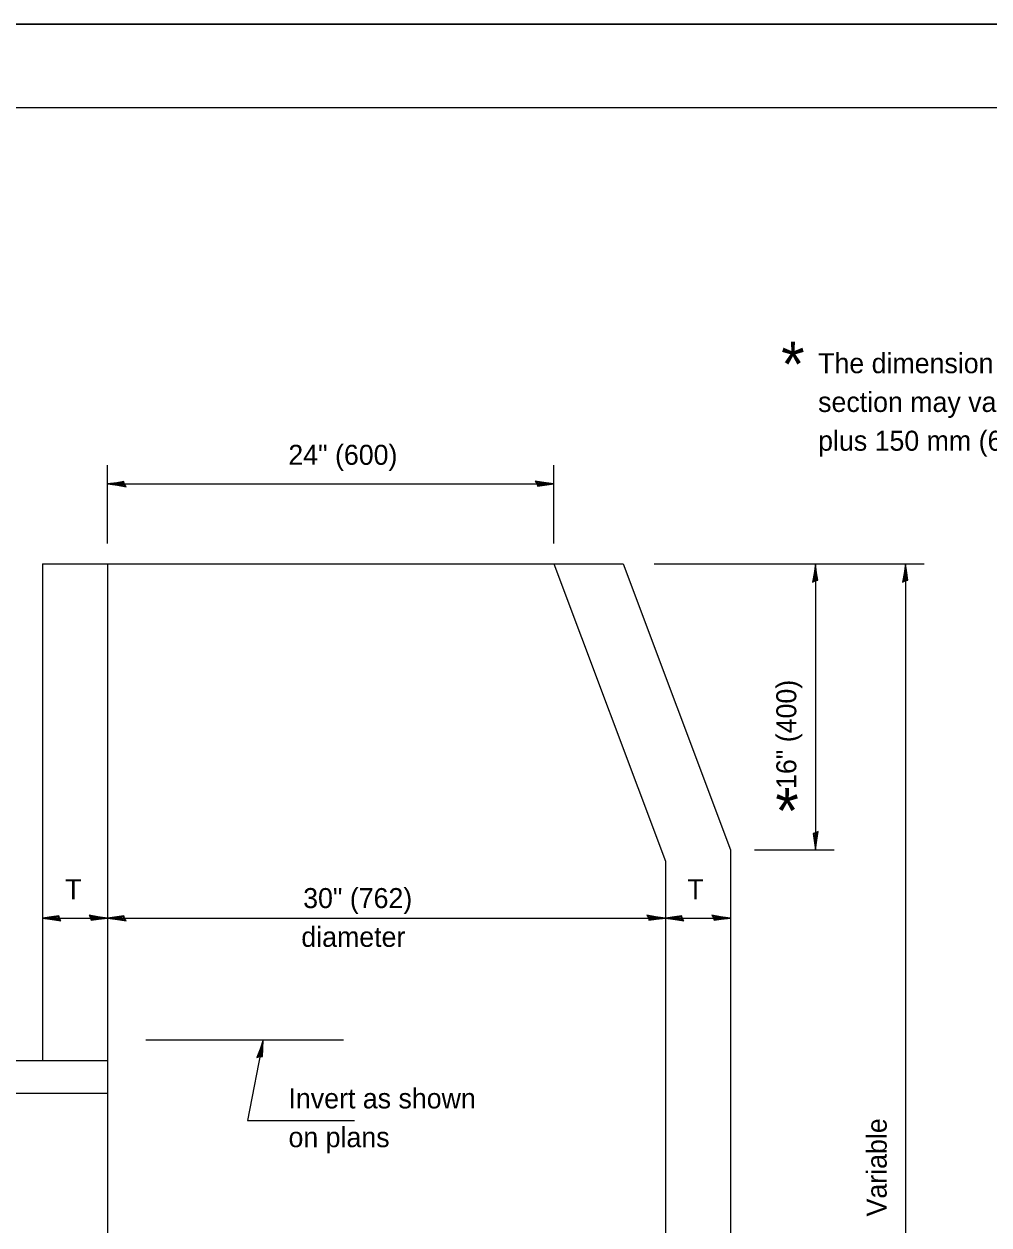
# Model space of a CAD drawing. Extents: x 40070 to 40750, y 78627 to 79067.
# Drawn here: x 40365.1 to 40480.9, y 78923.1 to 79067.2 of the extents above; entities that cross this region are included whole.
import ezdxf

# ---------------------------------------------------------------- set-up
doc = ezdxf.new("R2010")
doc.units = 0
for name, color, linetype in [('Design_EX_Roadway Dimensions', 7, 'Continuous'), ('Design_EX_Roadway Notes', 7, 'Continuous'), ('Level 48', 7, 'Continuous'), ('Sheets_50 Reference Boundary', 7, 'Continuous'), ('Sheets_General Details', 7, 'Continuous'), ('Sheets_Printer Plotting Border', 7, 'Continuous'), ('Topo_Building', 7, 'Continuous')]:
    doc.layers.add(name, color=color, linetype=linetype)

msp = doc.modelspace()

# ---------------------------------------------------------------- linework, layer by layer
at = {"layer": 'Design_EX_Roadway Dimensions'}
for p, q in [((40375.14, 79004.85), (40375.14, 79014.26)), ((40428.69, 79004.85), (40428.69, 79014.26)), ((40375.14, 79012.01), (40428.69, 79012.01)), ((40440.73, 79002.44), (40473.16, 79002.44)), ((40460.09, 79002.44), (40460.09, 78968.11)), ((40470.91, 79002.44), (40470.91, 78875.25)), ((40452.8, 78968.11), (40462.34, 78968.11)), ((40367.32, 78959.94), (40375.14, 78959.94)), ((40375.14, 78959.94), (40442.08, 78959.94)), ((40442.08, 78959.94), (40449.89, 78959.94)), ((40379.71, 78945.32), (40403.44, 78945.32)), ((40393.82, 78945.32), (40391.94, 78935.66)), ((40391.94, 78935.66), (40404.76, 78935.66))]:
    msp.add_line(p, q, dxfattribs=at)
for points in [[(40377.17, 79011.98), (40377.1, 79012.28), (40376.24, 79012.15), (40375.14, 79012.01), (40376.32, 79011.85), (40377.35, 79011.67), (40377.17, 79011.98), (40377.08, 79012.18), (40375.88, 79012.01), (40377.19, 79011.78), (40377, 79012.04), (40376.44, 79012), (40376.97, 79011.92)], [(40426.66, 79012.04), (40426.72, 79011.74), (40427.58, 79011.87), (40428.69, 79012.01), (40427.51, 79012.17), (40426.47, 79012.35), (40426.66, 79012.04), (40426.75, 79011.84), (40427.94, 79012.01), (40426.63, 79012.24), (40426.83, 79011.98), (40427.38, 79012.02), (40426.85, 79012.1)], [(40460.06, 79000.4), (40460.37, 79000.47), (40460.23, 79001.33), (40460.09, 79002.44), (40459.93, 79001.26), (40459.75, 79000.22), (40460.06, 79000.4), (40460.26, 79000.5), (40460.09, 79001.69), (40459.86, 79000.38), (40460.12, 79000.58), (40460.08, 79001.13), (40460, 79000.6)], [(40470.88, 79000.4), (40471.18, 79000.47), (40471.05, 79001.33), (40470.91, 79002.44), (40470.75, 79001.26), (40470.56, 79000.22), (40470.88, 79000.4), (40471.08, 79000.5), (40470.91, 79001.69), (40470.68, 79000.38), (40470.93, 79000.58), (40470.9, 79001.13), (40470.82, 79000.6)], [(40460.12, 78970.14), (40459.82, 78970.07), (40459.95, 78969.22), (40460.09, 78968.11), (40460.25, 78969.29), (40460.44, 78970.32), (40460.12, 78970.14), (40459.92, 78970.05), (40460.09, 78968.85), (40460.32, 78970.16), (40460.07, 78969.97), (40460.1, 78969.42), (40460.18, 78969.95)], [(40369.35, 78959.91), (40369.28, 78960.21), (40368.42, 78960.08), (40367.32, 78959.94), (40368.5, 78959.78), (40369.53, 78959.6), (40369.35, 78959.91), (40369.26, 78960.11), (40368.06, 78959.94), (40369.37, 78959.71), (40369.18, 78959.97), (40368.63, 78959.93), (40369.15, 78959.85)], [(40373.1, 78959.97), (40373.17, 78959.67), (40374.03, 78959.8), (40375.14, 78959.94), (40373.96, 78960.1), (40372.92, 78960.28), (40373.1, 78959.97), (40373.2, 78959.77), (40374.39, 78959.94), (40373.08, 78960.17), (40373.28, 78959.91), (40373.83, 78959.95), (40373.3, 78960.03)], [(40377.17, 78959.91), (40377.1, 78960.21), (40376.24, 78960.08), (40375.14, 78959.94), (40376.32, 78959.78), (40377.35, 78959.6), (40377.17, 78959.91), (40377.08, 78960.11), (40375.88, 78959.94), (40377.19, 78959.71), (40377, 78959.97), (40376.44, 78959.93), (40376.97, 78959.85)], [(40440.04, 78959.97), (40440.11, 78959.67), (40440.97, 78959.8), (40442.08, 78959.94), (40440.9, 78960.1), (40439.86, 78960.28), (40440.04, 78959.97), (40440.13, 78959.77), (40441.33, 78959.94), (40440.02, 78960.17), (40440.22, 78959.91), (40440.77, 78959.95), (40440.24, 78960.03)], [(40444.11, 78959.91), (40444.04, 78960.21), (40443.18, 78960.08), (40442.08, 78959.94), (40443.25, 78959.78), (40444.29, 78959.6), (40444.11, 78959.91), (40444.02, 78960.11), (40442.82, 78959.94), (40444.13, 78959.71), (40443.93, 78959.97), (40443.38, 78959.93), (40443.91, 78959.85)], [(40447.86, 78959.97), (40447.93, 78959.67), (40448.79, 78959.8), (40449.89, 78959.94), (40448.71, 78960.1), (40447.68, 78960.28), (40447.86, 78959.97), (40447.95, 78959.77), (40449.15, 78959.94), (40447.84, 78960.17), (40448.04, 78959.91), (40448.59, 78959.95), (40448.06, 78960.03)], [(40393.4, 78943.33), (40393.71, 78943.34), (40393.75, 78944.21), (40393.82, 78945.32), (40393.43, 78944.2), (40393.06, 78943.22), (40393.4, 78943.33), (40393.62, 78943.39), (40393.68, 78944.59), (40393.2, 78943.35), (40393.49, 78943.49), (40393.56, 78944.04), (40393.38, 78943.54)]]:
    msp.add_lwpolyline(points, dxfattribs=at)
at = {"layer": 'Level 48'}
msp.add_lwpolyline([(40069.66, 79067.17), (40749.66, 79067.17), (40749.66, 78627.17), (40069.66, 78627.17)], close=True, dxfattribs=at)
at = {"layer": 'Sheets_50 Reference Boundary'}
msp.add_lwpolyline([(40109.66, 79057.17), (40739.66, 79057.17), (40739.66, 78657.17), (40109.66, 78657.17)], close=True, dxfattribs=at)
at = {"layer": 'Sheets_General Details'}
msp.add_line((40749.66, 79067.17), (40069.66, 79067.17), dxfattribs=at)
msp.add_lwpolyline([(40109.66, 79057.17), (40739.66, 79057.17), (40739.66, 78637.17), (40109.66, 78637.17)], close=True, dxfattribs=at)
at = {"layer": 'Sheets_Printer Plotting Border'}
msp.add_lwpolyline([(40069.66, 78627.17), (40749.66, 78627.17), (40749.66, 79067.17), (40069.66, 79067.17)], close=True, dxfattribs=at)
at = {"layer": 'Topo_Building'}
for p, q in [((40367.32, 79002.44), (40437.01, 79002.44)), ((40367.32, 79002.44), (40367.32, 78942.83)), ((40375.14, 79002.44), (40375.14, 78875.25)), ((40428.69, 79002.44), (40442.08, 78966.74)), ((40437.01, 79002.44), (40449.89, 78968.11)), ((40449.89, 78968.11), (40449.89, 78861.87)), ((40442.08, 78966.74), (40442.08, 78875.25)), ((40351.2, 78942.83), (40375.14, 78942.83)), ((40349.59, 78938.92), (40375.14, 78938.92))]:
    msp.add_line(p, q, dxfattribs=at)

# ---------------------------------------------------------------- texts
at = {"layer": 'Design_EX_Roadway Dimensions'}
for s, height, p in [('24" (600)', 2.4, (40396.83, 79014.3)), ('*', 5.42, (40455.28, 78970.11)), ('T', 2.4, (40370.05, 78962.19)), ('T', 2.4, (40444.73, 78962.19)), ('30" (762)', 2.4, (40398.61, 78961.13)), ('diameter', 2.4, (40398.39, 78956.48)), ('Invert as shown', 2.4, (40396.85, 78937.1)), ('on plans', 2.4, (40396.85, 78932.45))]:
    msp.add_text(s, height=height, dxfattribs=at).set_placement(p)
for s, p in [('16" (400)', (40457.8, 78975.42)), ('Variable', (40468.65, 78924.14))]:
    msp.add_text(s, height=2.4, rotation=90, dxfattribs=at).set_placement(p)
at = {"layer": 'Design_EX_Roadway Notes'}
for s, height, p in [('*', 5.42, (40455.98, 79023.67)), ('The dimension for precast reinforced concrete', 2.4, (40460.42, 79025.29)), ('section may vary from the dimension given to', 2.4, (40460.42, 79020.64)), ('plus 150 mm (6").', 2.4, (40460.42, 79015.99))]:
    msp.add_text(s, height=height, dxfattribs=at).set_placement(p)

doc.saveas('drawing.dxf')
